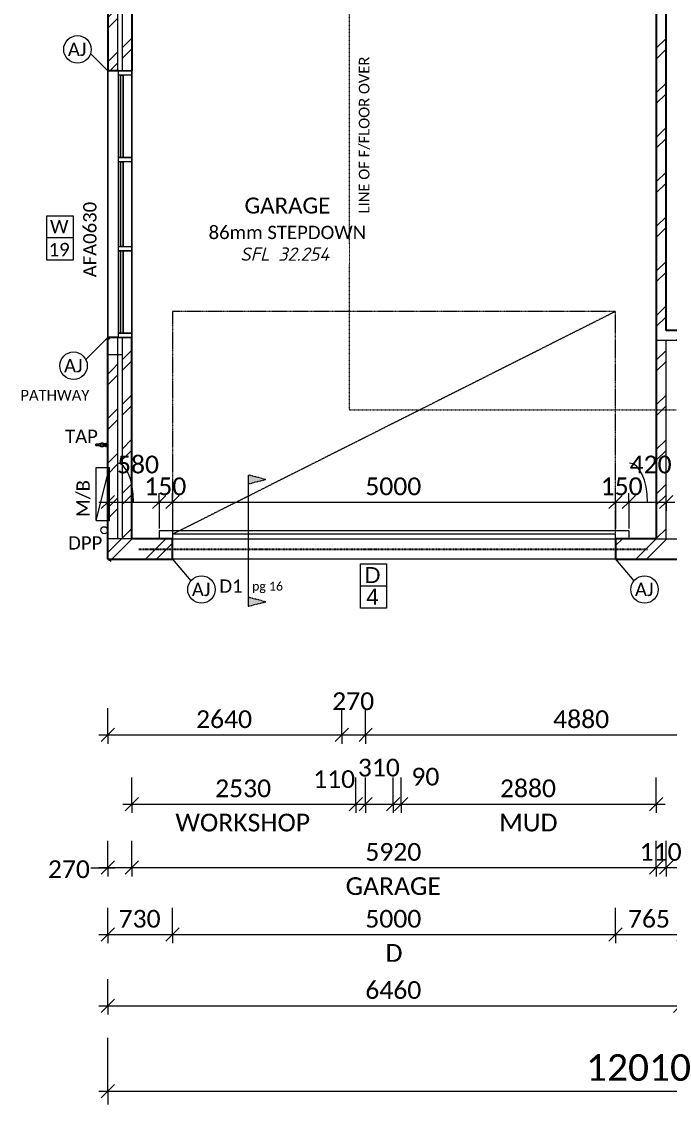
# Model space of a CAD drawing. Header units: millimetres. Extents: x 20072 to 46909, y 1130 to 33990.
# Drawn here: x 27003 to 34312, y 1130 to 13344 of the extents above; entities that cross this region are included whole.
import ezdxf

# ---------------------------------------------------------------- set-up
doc = ezdxf.new("R2010")
doc.units = ezdxf.units.MM
for name, pattern in [('Dash 1_16_', [3.175, 1.5875, -1.5875]), ('Dash 2_5mm', [5, 2.5, -2.5]), ('Dash Dot 3_8_', [15.875, 9.525, -3.175, 0, -3.175]), ('Elevation Swings', [3, 2, -1])]:
    doc.linetypes.add(name, pattern=pattern)
for name, color, linetype, lineweight in [('A-ANNO-DIMS', 211, 'Continuous', 9), ('A-ANNO-DIMS-100', 211, 'Continuous', 9), ('A-ANNO-IDEN', 131, 'Continuous', 9), ('A-AREA-IDEN', 2, 'Continuous', 9), ('A-DETL', 90, 'Continuous', 9), ('A-DETL-GENF', 92, 'Continuous', 9), ('A-DETL-THIN', 151, 'Continuous', 9), ('A-DOOR', 31, 'Continuous', 9), ('A-DOOR-IDEN', 31, 'Continuous', 9), ('A-GLAZ-IDEN', 152, 'Continuous', 9), ('A-SIGN', 13, 'Continuous', 9), ('A-WALL', 113, 'Continuous', 9), ('A-WALL-PATT', 111, 'Continuous', 25), ('E-ELEC-FIXT', 91, 'Continuous', 9), ('G-ANNO-DIMS', 111, 'Continuous', 9), ('G-ANNO-TEXT', 231, 'Continuous', 9), ('P-SANR-FIXT', 6, 'Continuous', 9)]:
    doc.layers.add(name, color=color, linetype=linetype, lineweight=lineweight)
doc.styles.add('Arial_2', font='arial.ttf', dxfattribs={"height": 180})
doc.styles.add('Calibri', font='calibri.ttf', dxfattribs={"height": 100})
doc.styles.add('Calibri_1', font='calibri.ttf', dxfattribs={"height": 150})
doc.styles.add('Calibri_2', font='calibri.ttf', dxfattribs={"height": 180})
doc.styles.add('Calibri_3', font='calibri.ttf', dxfattribs={"height": 120})
doc.styles.add('Calibri_4', font='calibri.ttf', dxfattribs={"height": 300})
doc.styles.add('Calibri_5', font='calibri.ttf', dxfattribs={"height": 200})
doc.styles.add('ISOCPEUR_I', font='', dxfattribs={"height": 150})
doc.styles.get('ISOCPEUR_I').set_extended_font_data('ISOCPEUR', italic=True)
doc.dimstyles.new('2_0mm_Calibrii', dxfattribs={"dimscale": 304.8, "dimtxt": 235.469685, "dimasz": 0.492126, "dimexe": 0.328084, "dimexo": 0.0625, "dimgap": 0, "dimtad": 1, "dimdec": 0, "dimzin": 0, "dimdsep": 46, "dimtxsty": 'Calibri_5', "dimblk1": 'OBLIQUE', "dimblk2": 'OBLIQUE', "dimsah": 1, "dimcen": 0.09, "dimdle": 0.328084, "dimazin": 0, "dimtfac": 1, "dimtdec": 4, "dimtix": 1, "dimtmove": 0, "dimatfit": 3, "dimfxl": 0.984252, "dimfxlon": 1, "dimtvp": 1, "dimtolj": 1, "dimtzin": 0, "dimarcsym": 2})
doc.dimstyles.new('2_0mm_Calibrii_1', dxfattribs={"dimscale": 304.8, "dimtxt": 235.469685, "dimasz": 0.492126, "dimexe": 0.328084, "dimexo": 0.0625, "dimgap": 0, "dimtad": 1, "dimdec": 0, "dimzin": 0, "dimdsep": 46, "dimtxsty": 'Calibri_5', "dimblk1": 'OBLIQUE', "dimblk2": 'OBLIQUE', "dimsah": 1, "dimcen": 0.09, "dimdle": 0.328084, "dimazin": 0, "dimtfac": 1, "dimtdec": 4, "dimtix": 1, "dimtmove": 2, "dimatfit": 3, "dimfxl": 0.984252, "dimfxlon": 1, "dimtvp": 1, "dimtolj": 1, "dimtzin": 0, "dimarcsym": 2})
doc.dimstyles.new('2_0mm_Calibrii_2', dxfattribs={"dimscale": 304.8, "dimtxt": 235.469685, "dimasz": 0.492126, "dimexe": 0.328084, "dimexo": 0.0625, "dimgap": 0, "dimtad": 1, "dimdec": 0, "dimzin": 0, "dimdsep": 46, "dimtxsty": 'Calibri_5', "dimblk1": 'OBLIQUE', "dimblk2": 'OBLIQUE', "dimsah": 1, "dimcen": 0.09, "dimdle": 0.328084, "dimazin": 0, "dimtfac": 1, "dimtdec": 4, "dimtix": 1, "dimtmove": 1, "dimatfit": 3, "dimfxl": 0.984252, "dimfxlon": 1, "dimtvp": 1, "dimtolj": 1, "dimtzin": 0, "dimarcsym": 2})
doc.dimstyles.new('2_0mm_Calibrii_slab_plan', dxfattribs={"dimscale": 304.8, "dimtxt": 235.469685, "dimasz": 0.492126, "dimexe": 0.328084, "dimexo": 0.0625, "dimgap": 0, "dimtad": 1, "dimdec": 0, "dimzin": 0, "dimdsep": 46, "dimtxsty": 'Calibri_5', "dimblk1": 'OBLIQUE', "dimblk2": 'OBLIQUE', "dimsah": 1, "dimcen": 0.09, "dimdle": 0.328084, "dimazin": 0, "dimtfac": 1, "dimtdec": 4, "dimtix": 1, "dimtmove": 1, "dimatfit": 3, "dimfxl": 0.984252, "dimfxlon": 1, "dimtvp": 1, "dimtolj": 1, "dimtzin": 0, "dimarcsym": 2})
doc.dimstyles.new('2_0mm_Calibrii_slab_plan_1', dxfattribs={"dimscale": 304.8, "dimtxt": 235.469685, "dimasz": 0.492126, "dimexe": 0.328084, "dimexo": 0.0625, "dimgap": 0, "dimtad": 1, "dimdec": 0, "dimzin": 0, "dimdsep": 46, "dimtxsty": 'Calibri_5', "dimblk1": 'OBLIQUE', "dimblk2": 'OBLIQUE', "dimsah": 1, "dimcen": 0.09, "dimdle": 0.328084, "dimazin": 0, "dimtfac": 1, "dimtdec": 4, "dimtix": 1, "dimtmove": 0, "dimatfit": 3, "dimfxl": 0.984252, "dimfxlon": 1, "dimtvp": 1, "dimtolj": 1, "dimtzin": 0, "dimarcsym": 2})
doc.dimstyles.new('3_0mm_CALIBRI', dxfattribs={"dimscale": 304.8, "dimtxt": 353.204527, "dimasz": 0.492126, "dimexe": 0.492126, "dimexo": 0.0625, "dimgap": 0, "dimtad": 1, "dimdec": 0, "dimzin": 0, "dimdsep": 46, "dimtxsty": 'Calibri_4', "dimblk1": 'OBLIQUE', "dimblk2": 'OBLIQUE', "dimsah": 1, "dimcen": 0.09, "dimdle": 0.328084, "dimazin": 0, "dimtfac": 1, "dimtdec": 4, "dimtix": 1, "dimtmove": 0, "dimatfit": 3, "dimfxl": 1.968504, "dimfxlon": 1, "dimtvp": 1, "dimtolj": 1, "dimtzin": 0, "dimarcsym": 2})
pattern_1 = [(45, (0, 0), (-251.4472, 251.4472), []), (45, (0, 381), (-251.4472, 251.4472), [])]

# ---------------------------------------------------------------- blocks, each defined once
blk = doc.blocks.new('Panelift Door - 5000-2447540-2_ MID GROUND FLOOR')
at = {"layer": 'A-DOOR', "lineweight": 18}
for p, q in [((2500, -115), (-2500, -115)), ((-2500, -115), (-2500, -166)), ((2500, -166), (2500, -115)), ((-2500, -166), (2500, -166))]:
    blk.add_line(p, q, dxfattribs=at)
at = {"layer": 'A-DOOR', "linetype": 'Elevation Swings'}
for p, q in [((-2500, -2680), (2500, -166)), ((-2500, -166), (-2500, -2680)), ((2500, -2680), (2500, -166)), ((-2500, -2680), (2500, -2680))]:
    blk.add_line(p, q, dxfattribs=at)
blk = doc.blocks.new('Meter box - Type 1-1980878-2_ MID GROUND FLOOR')
at = {"layer": 'E-ELEC-FIXT'}
for p, q in [((-175, 265), (425, 115)), ((-175, 265), (-175, 115)), ((-175, 265), (425, 265)), ((425, 265), (425, 115)), ((-175, 115), (425, 115))]:
    blk.add_line(p, q, dxfattribs=at)
blk = doc.blocks.new('Downpipe - RH DP-1906953-2_ MID GROUND FLOOR')
at = {"layer": 'A-SIGN'}
blk.add_circle((0, 40), 40, dxfattribs=at)
blk = doc.blocks.new('Tap - Tap-1959228-2_ MID GROUND FLOOR')
at = {"layer": 'P-SANR-FIXT'}
for p, q in [((-17, 25), (-8, 25)), ((-17, 25), (-17, 19)), ((-7, 19), (-17, 19)), ((-12, 35), (-15, 25)), ((-15, 19), (-15, 0)), ((-12, 35), (-12, 35)), ((-9, 78), (-9, 52)), ((-9, 78), (0, 78)), ((0, 52), (-9, 52)), ((-7, 19), (-7, 23)), ((7, 19), (-7, 19)), ((0, 78), (9, 78)), ((9, 52), (0, 52)), ((7, 25), (17, 25)), ((7, 25), (7, 19)), ((17, 19), (7, 19)), ((9, 52), (9, 78)), ((16, 25), (12, 35)), ((12, 35), (12, 35)), ((16, 0), (16, 19)), ((17, 25), (17, 19))]:
    blk.add_line(p, q, dxfattribs=at)
at = {"layer": 'P-SANR-FIXT', "flags": 128}
for points in [[(-8, 129), (-8, 129), (-8, 130), (-8, 130), (-8, 130), (-8, 131), (-8, 131), (-8, 131), (-8, 132), (-7, 132), (-7, 132), (-7, 132), (-7, 133), (-7, 133), (-7, 133), (-7, 134), (-6, 134), (-6, 134), (-6, 134), (-6, 135), (-6, 135), (-5, 135), (-5, 135), (-5, 135), (-5, 136), (-4, 136), (-4, 136), (-4, 136), (-3, 136), (-3, 136), (-3, 137), (-3, 137), (-2, 137), (-2, 137), (-2, 137), (-1, 137), (-1, 137), (-1, 137), (0, 137), (0, 137), (0, 137)], [(-8, 129), (-8, 129), (-8, 129), (-8, 129), (-8, 129), (-8, 128), (-8, 128), (-8, 128), (-8, 127), (-8, 127), (-8, 126), (-8, 126), (-8, 125), (-8, 124), (-8, 123), (-8, 123), (-8, 122), (-8, 121), (-8, 120), (-8, 119), (-8, 118), (-8, 117), (-8, 116), (-8, 115), (-8, 113), (-8, 112), (-8, 111), (-8, 110), (-8, 108), (-8, 107), (-8, 106), (-8, 104)], [(-8, 129), (-8, 129), (-8, 129)], [(0, 137), (0, 137), (1, 137), (1, 137), (1, 137), (2, 137), (2, 137), (2, 137), (3, 137), (3, 137), (3, 136), (3, 136), (4, 136), (4, 136), (4, 136), (5, 136), (5, 135), (5, 135), (5, 135), (6, 135), (6, 135), (6, 134), (6, 134), (6, 134), (7, 134), (7, 133), (7, 133), (7, 133), (7, 133), (7, 132), (7, 132), (8, 132), (8, 131), (8, 131), (8, 131), (8, 130), (8, 130), (8, 130), (8, 129), (8, 129), (8, 129)], [(8, 129), (8, 129), (8, 129)], [(8, 106), (8, 107), (8, 108), (8, 110), (8, 111), (8, 112), (8, 113), (8, 115), (8, 116), (8, 117), (8, 118), (8, 119), (8, 120), (8, 121), (8, 122), (8, 123), (8, 123), (8, 124), (8, 125), (8, 126), (8, 126), (8, 127), (8, 127), (8, 128), (8, 128), (8, 128), (8, 129), (8, 129), (8, 129), (8, 129), (8, 129)], [(-20, 72), (-20, 74), (-17, 83), (-13, 92), (-10, 99)], [(-12, 35), (-17, 46), (-20, 56), (-20, 59)], [(-12, 35), (-12, 35), (-10, 35), (-8, 35)], [(-8, 92), (-9, 99), (-9, 103), (-9, 105), (-8, 106), (-7, 107), (-5, 108), (-2, 109), (0, 110)], [(-8, 92), (-7, 83), (-8, 81), (-9, 78)], [(-8, 38), (-7, 47), (-8, 49), (-9, 52)], [(-8, 38), (-9, 31), (-9, 28), (-9, 26), (-8, 24), (-7, 23), (-5, 22), (-2, 21), (0, 21)], [(8, 92), (9, 99), (9, 103), (9, 105), (8, 106), (7, 107), (5, 108), (2, 109), (0, 110)], [(8, 38), (9, 31), (9, 28), (9, 26), (8, 24), (7, 23), (5, 22), (2, 21), (0, 21)], [(8, 92), (7, 83), (8, 81), (9, 78)], [(8, 38), (7, 47), (8, 49), (9, 52)], [(8, 35), (10, 35), (12, 35), (12, 35)], [(20, 72), (20, 74), (17, 83), (13, 92), (10, 99)], [(12, 35), (17, 46), (20, 56), (20, 59)]]:
    blk.add_lwpolyline(points, dxfattribs=at)
at = {"layer": 'P-SANR-FIXT'}
for radius, start, end in [(21, 110.1728, 180), (21, 180, 249.8272), (20, 111.8795, 180), (21, 151.5012, 165.7506), (20, 180, 248.1205), (21, 194.1963, 208.3927), (21, 137.2518, 144.9089), (21, 215.0269, 222.589), (15.5, 120, 180), (15.5, 180, 240), (21, 123.0024, 129.8676), (21, 230.0409, 236.7853), (21, 0, 69.8272), (20, 0, 68.1205), (20, 291.8795, 360), (21, 290.1728, 360), (15.5, 0, 60), (15.5, 300, 360), (21, 34.1985, 56.9976), (21, 303.2147, 325.9288), (21, 17.5765, 27.4867), (21, 332.51, 342.4518), (21, 0, 11.3995), (21, 348.6429, 0)]:
    blk.add_arc((0, 65), radius, start, end, dxfattribs=at)
for start_param, end_param in [(1.570796, 3.141593), (6.021386, 7.853982)]:
    blk.add_ellipse((0, 129), major_axis=(8, 0), ratio=0.998082, start_param=start_param, end_param=end_param, dxfattribs=at)
for points in [[(-10, 84), (-9, 84), (-9, 84), (-8, 85)], [(-8, 46), (-9, 46), (-9, 46), (-10, 47)], [(8, 85), (9, 84), (9, 84), (10, 84)], [(10, 47), (9, 46), (9, 46), (8, 46)]]:
    blk.add_open_spline(points, degree=3, dxfattribs=at)
blk = doc.blocks.new('3 PANEL 2 transom - AFA0630-1980876-2_ MID GROUND FLOOR')
at = {"layer": 'A-DETL-THIN'}
for p, q in [((-893, -135), (-893, 135)), ((-893, -135), (-893, 135)), ((-893, 135), (2117, 135)), ((2117, 135), (-893, 135)), ((2117, 135), (-893, 135)), ((-893, 135), (2117, 135)), ((-893, -15), (-893, 135)), ((-893, 135), (-893, -15)), ((85, 135), (-843, 135)), ((-843, 135), (85, 135)), ((-843, 135), (-843, -15)), ((-843, 135), (-843, -15)), ((85, -15), (85, 135)), ((85, 135), (85, -15)), ((1088, 135), (135, 135)), ((135, 135), (1088, 135)), ((135, 135), (135, -15)), ((135, 135), (135, -15)), ((1088, -15), (1088, 135)), ((1088, -15), (1088, 135)), ((1138, 135), (2067, 135)), ((2067, 135), (1138, 135)), ((1138, -15), (1138, 135)), ((1138, 135), (1138, -15)), ((2067, -15), (2067, 135)), ((2067, 135), (2067, -15)), ((2117, -135), (2117, 135)), ((2117, -135), (2117, 135)), ((2117, 135), (2117, -15)), ((2117, 135), (2117, -15)), ((85, 38), (-843, 38)), ((-843, 38), (85, 38)), ((-843, 12), (-843, 38)), ((-843, 38), (-843, 12)), ((85, 12), (-843, 12)), ((85, 12), (-843, 12)), ((85, 38), (85, 12)), ((85, 38), (85, 12)), ((1088, 38), (135, 38)), ((135, 38), (1088, 38)), ((135, 12), (135, 38)), ((135, 38), (135, 12)), ((1088, 12), (135, 12)), ((1088, 12), (135, 12)), ((1088, 38), (1088, 12)), ((1088, 38), (1088, 12)), ((2067, 38), (1138, 38)), ((1138, 38), (2067, 38)), ((1138, 12), (1138, 38)), ((1138, 38), (1138, 12)), ((2067, 12), (1138, 12)), ((2067, 12), (1138, 12)), ((2067, 38), (2067, 12)), ((2067, 38), (2067, 12)), ((2117, -15), (-893, -15)), ((2117, -15), (-893, -15)), ((-843, -15), (85, -15)), ((-843, -15), (85, -15)), ((135, -15), (1088, -15)), ((135, -15), (1088, -15)), ((1138, -15), (2067, -15)), ((1138, -15), (2067, -15)), ((2117, -135), (-893, -135)), ((-893, -135), (2117, -135))]:
    blk.add_line(p, q, dxfattribs=at)
blk = doc.blocks.new('Window Tag_CB left_BRICK_ - Window Tag_CB left 2-2134460-2_ MID GROUND FLOOR')
at = {"layer": 'A-GLAZ-IDEN'}
for p, q in [((-1.37, 2.65), (1.58, 2.65)), ((-1.37, -2.35), (-1.37, 2.65)), ((1.58, 2.65), (1.58, -2.35)), ((1.58, 0.15), (-1.37, 0.15)), ((1.58, -2.35), (-1.37, -2.35))]:
    blk.add_line(p, q, dxfattribs=at)
blk = doc.blocks.new('DIMBLOCK14-2_ MID GROUND FLOOR')
at = {"layer": 'A-ANNO-DIMS-100'}
for p, q in [((27975, 2243), (27975, 2543)), ((34435, 2243), (34435, 2543)), ((27875, 2243), (34435, 2243)), ((27975, 2243), (27900, 2168)), ((27975, 2243), (28050, 2318)), ((27975, 2243), (27975, 2143)), ((34435, 2243), (34360, 2168)), ((34435, 2243), (34510, 2318)), ((34435, 2243), (34435, 2143))]:
    blk.add_line(p, q, dxfattribs=at)
at = {"layer": 'A-ANNO-DIMS-100', "color": 0, "insert": (30881, 2520), "char_height": 200, "width": 778.21, "attachment_point": 1, "line_spacing_factor": 1.158048, "style": 'Calibri_5'}
blk.add_mtext('6460', dxfattribs=at)
blk = doc.blocks.new('_Oblique')
at = {"color": 0, "linetype": 'ByBlock', "lineweight": -2}
blk.add_line((-0.5, -0.5), (0.5, 0.5), dxfattribs=at)
blk = doc.blocks.new('Door - Tag _ Code - External Doors - Bottom - Door Tag_CB-2135243-2_ MID GROUND FLOOR')
at = {"layer": 'A-DOOR-IDEN'}
for p, q in [((-1.37, 2.65), (1.58, 2.65)), ((-1.37, -2.35), (-1.37, 2.65)), ((1.58, 2.65), (1.58, -2.35)), ((1.58, 0.15), (-1.37, 0.15)), ((1.58, -2.35), (-1.37, -2.35))]:
    blk.add_line(p, q, dxfattribs=at)
blk = doc.blocks.new('DIMBLOCK16-2_ MID GROUND FLOOR')
at = {"layer": 'A-ANNO-DIMS-100'}
for p, q in [((27975, 3047), (27975, 3347)), ((28705, 3047), (28705, 3347)), ((27975, 3047), (28050, 3122)), ((28705, 3047), (28780, 3122)), ((27875, 3047), (28705, 3047)), ((27975, 3047), (27900, 2972)), ((27975, 3047), (27975, 2947)), ((28705, 3047), (28630, 2972)), ((28705, 3047), (28705, 2947))]:
    blk.add_line(p, q, dxfattribs=at)
at = {"layer": 'A-ANNO-DIMS-100', "color": 0, "insert": (28097, 3324), "char_height": 200, "width": 583.66, "attachment_point": 1, "line_spacing_factor": 1.158048, "style": 'Calibri_5'}
blk.add_mtext('730', dxfattribs=at)
blk = doc.blocks.new('DIMBLOCK17-2_ MID GROUND FLOOR')
at = {"layer": 'A-ANNO-DIMS-100'}
for p, q in [((28705, 3047), (28705, 3347)), ((33705, 3047), (33705, 3347)), ((28705, 3047), (28780, 3122)), ((33705, 3047), (33780, 3122)), ((28705, 3047), (28630, 2972)), ((28705, 3047), (33705, 3047)), ((28705, 3047), (28705, 2947)), ((33705, 3047), (33630, 2972)), ((33705, 3047), (33705, 2947))]:
    blk.add_line(p, q, dxfattribs=at)
at = {"layer": 'A-ANNO-DIMS-100', "color": 0, "char_height": 200, "attachment_point": 1, "line_spacing_factor": 1.158048, "style": 'Calibri_5'}
for s, insert, width in [('5000', (30881, 3324), 778.21), ('D', (31109, 2938), 231.61)]:
    blk.add_mtext(s, dxfattribs=dict(at, insert=insert, width=width))
blk = doc.blocks.new('DIMBLOCK18-2_ MID GROUND FLOOR')
at = {"layer": 'A-ANNO-DIMS-100'}
for p, q in [((33705, 3047), (33705, 3347)), ((34470, 3047), (34470, 3347)), ((33705, 3047), (33780, 3122)), ((34470, 3047), (34545, 3122)), ((33705, 3047), (33630, 2972)), ((33705, 3047), (34470, 3047)), ((33705, 3047), (33705, 2947)), ((34470, 3047), (34395, 2972)), ((34470, 3047), (34470, 2947))]:
    blk.add_line(p, q, dxfattribs=at)
at = {"layer": 'A-ANNO-DIMS-100', "color": 0, "insert": (33845, 3324), "char_height": 200, "width": 583.66, "attachment_point": 1, "line_spacing_factor": 1.158048, "style": 'Calibri_5'}
blk.add_mtext('765', dxfattribs=at)
blk = doc.blocks.new('DIMBLOCK77-2_ MID GROUND FLOOR')
at = {"layer": 'A-ANNO-DIMS-100'}
for p, q in [((27975, 3801), (27975, 4101)), ((28245, 3801), (28245, 4101)), ((27875, 3801), (28245, 3801)), ((27975, 3801), (27900, 3726)), ((27975, 3801), (28050, 3876)), ((27975, 3801), (27975, 3701)), ((28245, 3801), (28170, 3726)), ((28245, 3801), (28320, 3876)), ((28245, 3801), (28245, 3701))]:
    blk.add_line(p, q, dxfattribs=at)
blk.add_ellipse((27785, 3801), major_axis=(325, 0), ratio=0.004849, start_param=4.712389, end_param=6.283185, dxfattribs=at)
at = {"layer": 'A-ANNO-DIMS-100', "color": 0, "insert": (27299, 3883), "char_height": 200, "width": 583.66, "attachment_point": 1, "line_spacing_factor": 1.158048, "style": 'Calibri_5'}
blk.add_mtext('270', dxfattribs=at)
blk = doc.blocks.new('DIMBLOCK78-2_ MID GROUND FLOOR')
at = {"layer": 'A-ANNO-DIMS-100'}
for p, q in [((28245, 3801), (28245, 4101)), ((34165, 3801), (34165, 4101)), ((28245, 3801), (28170, 3726)), ((28245, 3801), (28320, 3876)), ((28245, 3801), (34165, 3801)), ((28245, 3801), (28245, 3701)), ((34165, 3801), (34090, 3726)), ((34165, 3801), (34240, 3876)), ((34165, 3801), (34165, 3701))]:
    blk.add_line(p, q, dxfattribs=at)
at = {"layer": 'A-ANNO-DIMS-100', "color": 0, "char_height": 200, "attachment_point": 1, "line_spacing_factor": 1.158048, "style": 'Calibri_5'}
for s, insert, width in [('5920', (30881, 4078), 778.21), ('GARAGE', (30659, 3692), 1310.91)]:
    blk.add_mtext(s, dxfattribs=dict(at, insert=insert, width=width))
blk = doc.blocks.new('DIMBLOCK79-2_ MID GROUND FLOOR')
at = {"layer": 'A-ANNO-DIMS-100'}
for p, q in [((34165, 3801), (34165, 4101)), ((34275, 3801), (34275, 4101)), ((34165, 3801), (34090, 3726)), ((34165, 3801), (34240, 3876)), ((34165, 3801), (34275, 3801)), ((34165, 3801), (34165, 3701)), ((34275, 3801), (34200, 3726)), ((34275, 3801), (34350, 3876)), ((34275, 3801), (34275, 3701))]:
    blk.add_line(p, q, dxfattribs=at)
at = {"layer": 'A-ANNO-DIMS-100', "color": 0, "insert": (33977, 4078), "char_height": 200, "width": 583.66, "attachment_point": 1, "line_spacing_factor": 1.158048, "style": 'Calibri_5'}
blk.add_mtext('110', dxfattribs=at)
blk = doc.blocks.new('DIMBLOCK80-2_ MID GROUND FLOOR')
at = {"layer": 'A-ANNO-DIMS-100'}
for p, q in [((34275, 3801), (34275, 4101)), ((35765, 3801), (35765, 4101)), ((34275, 3801), (34200, 3726)), ((34275, 3801), (34350, 3876)), ((34275, 3801), (35765, 3801)), ((34275, 3801), (34275, 3701)), ((35765, 3801), (35690, 3726)), ((35765, 3801), (35840, 3876)), ((35765, 3801), (35765, 3701))]:
    blk.add_line(p, q, dxfattribs=at)
at = {"layer": 'A-ANNO-DIMS-100', "color": 0, "insert": (34696, 4078), "char_height": 200, "width": 778.21, "attachment_point": 1, "line_spacing_factor": 1.158048, "style": 'Calibri_5'}
blk.add_mtext('1490', dxfattribs=at)
blk = doc.blocks.new('DIMBLOCK87-2_ MID GROUND FLOOR')
at = {"layer": 'A-ANNO-DIMS-100'}
for p, q in [((28245, 4518), (28245, 4818)), ((30775, 4518), (30775, 4818)), ((28245, 4518), (28320, 4593)), ((30775, 4518), (30850, 4593)), ((28145, 4518), (30775, 4518)), ((28245, 4518), (28170, 4443)), ((28245, 4518), (28245, 4418)), ((30775, 4518), (30700, 4443)), ((30775, 4518), (30775, 4418))]:
    blk.add_line(p, q, dxfattribs=at)
at = {"layer": 'A-ANNO-DIMS-100', "color": 0, "char_height": 200, "attachment_point": 1, "line_spacing_factor": 1.158048, "style": 'Calibri_5'}
for s, insert, width in [('2530', (29186, 4795), 778.21), ('WORKSHOP', (28738, 4409), 1852.88)]:
    blk.add_mtext(s, dxfattribs=dict(at, insert=insert, width=width))
blk = doc.blocks.new('DIMBLOCK88-2_ MID GROUND FLOOR')
at = {"layer": 'A-ANNO-DIMS-100'}
for p, q in [((30775, 4518), (30775, 4818)), ((30885, 4518), (30885, 4818)), ((30775, 4518), (30850, 4593)), ((30885, 4518), (30960, 4593)), ((30775, 4518), (30700, 4443)), ((30775, 4518), (30885, 4518)), ((30775, 4518), (30775, 4418)), ((30885, 4518), (30810, 4443)), ((30885, 4518), (30885, 4418))]:
    blk.add_line(p, q, dxfattribs=at)
at = {"layer": 'A-ANNO-DIMS-100', "color": 0, "insert": (30292, 4899), "char_height": 200, "width": 583.66, "attachment_point": 1, "line_spacing_factor": 1.158048, "style": 'Calibri_5'}
blk.add_mtext('110', dxfattribs=at)
blk = doc.blocks.new('DIMBLOCK89-2_ MID GROUND FLOOR')
at = {"layer": 'A-ANNO-DIMS-100'}
for p, q in [((30885, 4518), (30885, 4818)), ((31195, 4518), (31195, 4818)), ((30885, 4518), (30960, 4593)), ((31195, 4518), (31270, 4593)), ((30885, 4518), (30810, 4443)), ((30885, 4518), (31195, 4518)), ((30885, 4518), (30885, 4418)), ((31195, 4518), (31120, 4443)), ((31195, 4518), (31195, 4418))]:
    blk.add_line(p, q, dxfattribs=at)
at = {"layer": 'A-ANNO-DIMS-100', "color": 0, "insert": (30797, 5029), "char_height": 200, "width": 583.66, "attachment_point": 1, "line_spacing_factor": 1.158048, "style": 'Calibri_5'}
blk.add_mtext('310', dxfattribs=at)
blk = doc.blocks.new('DIMBLOCK90-2_ MID GROUND FLOOR')
at = {"layer": 'A-ANNO-DIMS-100'}
for p, q in [((31195, 4518), (31195, 4818)), ((31285, 4518), (31285, 4818)), ((31195, 4518), (31270, 4593)), ((31285, 4518), (31360, 4593)), ((31195, 4518), (31120, 4443)), ((31195, 4518), (31285, 4518)), ((31195, 4518), (31195, 4418)), ((31285, 4518), (31210, 4443)), ((31285, 4518), (31285, 4418))]:
    blk.add_line(p, q, dxfattribs=at)
at = {"layer": 'A-ANNO-DIMS-100', "color": 0, "insert": (31401, 4927), "char_height": 200, "width": 389.1, "attachment_point": 1, "line_spacing_factor": 1.158048, "style": 'Calibri_5'}
blk.add_mtext('90', dxfattribs=at)
blk = doc.blocks.new('DIMBLOCK91-2_ MID GROUND FLOOR')
at = {"layer": 'A-ANNO-DIMS-100'}
for p, q in [((31285, 4518), (31285, 4818)), ((34165, 4518), (34165, 4818)), ((31285, 4518), (31360, 4593)), ((34165, 4518), (34240, 4593)), ((31285, 4518), (31210, 4443)), ((31285, 4518), (34265, 4518)), ((31285, 4518), (31285, 4418)), ((34165, 4518), (34090, 4443)), ((34165, 4518), (34165, 4418))]:
    blk.add_line(p, q, dxfattribs=at)
at = {"layer": 'A-ANNO-DIMS-100', "color": 0, "char_height": 200, "attachment_point": 1, "line_spacing_factor": 1.158048, "style": 'Calibri_5'}
for s, insert, width in [('2880', (32401, 4795), 778.21), ('MUD', (32392, 4409), 801.37)]:
    blk.add_mtext(s, dxfattribs=dict(at, insert=insert, width=width))
blk = doc.blocks.new('DIMBLOCK92-2_ MID GROUND FLOOR')
at = {"layer": 'A-ANNO-DIMS-100'}
for p, q in [((27975, 5298), (27975, 5598)), ((30615, 5298), (30615, 5598)), ((27875, 5298), (30615, 5298)), ((27975, 5298), (27900, 5223)), ((27975, 5298), (28050, 5373)), ((27975, 5298), (27975, 5198)), ((30615, 5298), (30540, 5223)), ((30615, 5298), (30690, 5373)), ((30615, 5298), (30615, 5198))]:
    blk.add_line(p, q, dxfattribs=at)
at = {"layer": 'A-ANNO-DIMS-100', "color": 0, "insert": (28971, 5575), "char_height": 200, "width": 778.21, "attachment_point": 1, "line_spacing_factor": 1.158048, "style": 'Calibri_5'}
blk.add_mtext('2640', dxfattribs=at)
blk = doc.blocks.new('DIMBLOCK93-2_ MID GROUND FLOOR')
at = {"layer": 'A-ANNO-DIMS-100'}
for p, q in [((30615, 5298), (30615, 5598)), ((30885, 5298), (30885, 5598)), ((30615, 5298), (30540, 5223)), ((30615, 5298), (30690, 5373)), ((30615, 5298), (30885, 5298)), ((30615, 5298), (30615, 5198)), ((30885, 5298), (30810, 5223)), ((30885, 5298), (30960, 5373)), ((30885, 5298), (30885, 5198))]:
    blk.add_line(p, q, dxfattribs=at)
at = {"layer": 'A-ANNO-DIMS-100', "color": 0, "insert": (30507, 5778), "char_height": 200, "width": 583.66, "attachment_point": 1, "line_spacing_factor": 1.158048, "style": 'Calibri_5'}
blk.add_mtext('270', dxfattribs=at)
blk = doc.blocks.new('DIMBLOCK94-2_ MID GROUND FLOOR')
at = {"layer": 'A-ANNO-DIMS-100'}
for p, q in [((30885, 5298), (30885, 5598)), ((35765, 5298), (35765, 5598)), ((30885, 5298), (30810, 5223)), ((30885, 5298), (30960, 5373)), ((30885, 5298), (35765, 5298)), ((30885, 5298), (30885, 5198)), ((35765, 5298), (35690, 5223)), ((35765, 5298), (35840, 5373)), ((35765, 5298), (35765, 5198))]:
    blk.add_line(p, q, dxfattribs=at)
at = {"layer": 'A-ANNO-DIMS-100', "color": 0, "insert": (33001, 5575), "char_height": 200, "width": 778.21, "attachment_point": 1, "line_spacing_factor": 1.158048, "style": 'Calibri_5'}
blk.add_mtext('4880', dxfattribs=at)
blk = doc.blocks.new('DIMBLOCK135-2_ MID GROUND FLOOR')
at = {"layer": 'A-ANNO-DIMS-100'}
for p, q in [((27975, 1280), (27975, 1880)), ((39985, 1280), (39985, 1880)), ((27975, 1280), (28050, 1355)), ((39985, 1280), (40060, 1355)), ((27875, 1280), (40085, 1280)), ((27975, 1280), (27900, 1205)), ((27975, 1280), (27975, 1130)), ((39985, 1280), (39910, 1205)), ((39985, 1280), (39985, 1130))]:
    blk.add_line(p, q, dxfattribs=at)
at = {"layer": 'A-ANNO-DIMS-100', "color": 0, "insert": (33372, 1696), "char_height": 300, "width": 1459.14, "attachment_point": 1, "line_spacing_factor": 1.158048, "style": 'Calibri_4'}
blk.add_mtext('12010', dxfattribs=at)
blk = doc.blocks.new('DIMBLOCK138-2_ MID GROUND FLOOR')
at = {"layer": 'A-ANNO-DIMS-100'}
for p, q in [((27975, 7925), (27975, 8225)), ((27975, 7925), (28050, 8000)), ((28555, 7925), (28555, 8025)), ((28555, 7925), (28630, 8000)), ((27875, 7925), (28555, 7925)), ((27975, 7925), (27900, 7850)), ((27975, 7925), (27975, 7825)), ((28555, 7925), (28480, 7850)), ((28555, 7925), (28555, 7625))]:
    blk.add_line(p, q, dxfattribs=at)
blk.add_ellipse((28079, 7925), major_axis=(0, 438), ratio=0.426189, start_param=4.712389, end_param=6.283185, dxfattribs=at)
at = {"layer": 'A-ANNO-DIMS-100', "color": 0, "insert": (28079, 8448), "char_height": 200, "width": 583.66, "attachment_point": 1, "line_spacing_factor": 1.158048, "style": 'Calibri_5'}
blk.add_mtext('580', dxfattribs=at)
blk = doc.blocks.new('DIMBLOCK139-2_ MID GROUND FLOOR')
at = {"layer": 'A-ANNO-DIMS-100'}
for p, q in [((28555, 7925), (28555, 8025)), ((28555, 7925), (28630, 8000)), ((28705, 7925), (28705, 8025)), ((28705, 7925), (28780, 8000)), ((28555, 7925), (28480, 7850)), ((28555, 7925), (28705, 7925)), ((28555, 7925), (28555, 7625)), ((28705, 7925), (28630, 7850)), ((28705, 7925), (28705, 7625))]:
    blk.add_line(p, q, dxfattribs=at)
at = {"layer": 'A-ANNO-DIMS-100', "color": 0, "insert": (28387, 8202), "char_height": 200, "width": 583.66, "attachment_point": 1, "line_spacing_factor": 1.158048, "style": 'Calibri_5'}
blk.add_mtext('150', dxfattribs=at)
blk = doc.blocks.new('DIMBLOCK140-2_ MID GROUND FLOOR')
at = {"layer": 'A-ANNO-DIMS-100'}
for p, q in [((28705, 7925), (28705, 8025)), ((28705, 7925), (28780, 8000)), ((33705, 7925), (33705, 8025)), ((33705, 7925), (33780, 8000)), ((28705, 7925), (28630, 7850)), ((28705, 7925), (33705, 7925)), ((28705, 7925), (28705, 7625)), ((33705, 7925), (33630, 7850)), ((33705, 7925), (33705, 7625))]:
    blk.add_line(p, q, dxfattribs=at)
at = {"layer": 'A-ANNO-DIMS-100', "color": 0, "insert": (30881, 8202), "char_height": 200, "width": 778.21, "attachment_point": 1, "line_spacing_factor": 1.158048, "style": 'Calibri_5'}
blk.add_mtext('5000', dxfattribs=at)
blk = doc.blocks.new('DIMBLOCK141-2_ MID GROUND FLOOR')
at = {"layer": 'A-ANNO-DIMS-100'}
for p, q in [((33705, 7925), (33705, 8025)), ((33705, 7925), (33780, 8000)), ((33855, 7925), (33855, 8025)), ((33855, 7925), (33930, 8000)), ((33705, 7925), (33630, 7850)), ((33705, 7925), (33855, 7925)), ((33705, 7925), (33705, 7625)), ((33855, 7925), (33780, 7850)), ((33855, 7925), (33855, 7625))]:
    blk.add_line(p, q, dxfattribs=at)
at = {"layer": 'A-ANNO-DIMS-100', "color": 0, "insert": (33537, 8202), "char_height": 200, "width": 583.66, "attachment_point": 1, "line_spacing_factor": 1.158048, "style": 'Calibri_5'}
blk.add_mtext('150', dxfattribs=at)
blk = doc.blocks.new('DIMBLOCK142-2_ MID GROUND FLOOR')
at = {"layer": 'A-ANNO-DIMS-100'}
for p, q in [((34275, 7925), (34275, 8225)), ((33855, 7925), (33855, 8025)), ((33855, 7925), (33930, 8000)), ((34275, 7925), (34350, 8000)), ((33855, 7925), (33780, 7850)), ((33855, 7925), (34375, 7925)), ((33855, 7925), (33855, 7625)), ((34275, 7925), (34200, 7850)), ((34275, 7925), (34275, 7825))]:
    blk.add_line(p, q, dxfattribs=at)
blk.add_ellipse((33864, 7925), major_axis=(0, 438), ratio=0.458568, start_param=4.712389, end_param=6.283185, dxfattribs=at)
at = {"layer": 'A-ANNO-DIMS-100', "color": 0, "insert": (33864, 8448), "char_height": 200, "width": 583.66, "attachment_point": 1, "line_spacing_factor": 1.158048, "style": 'Calibri_5'}
blk.add_mtext('420', dxfattribs=at)

msp = doc.modelspace()

# ---------------------------------------------------------------- hatches: boundary and pattern name
at = {"layer": 'A-DETL-GENF'}
for points in [[(29560.7, 8229.5), (29560.7, 8129.5), (29757.7, 8179.5)], [(29560.7, 6849.5), (29560.7, 6749.5), (29757.7, 6799.5)]]:
    msp.add_hatch(color=5, dxfattribs=at).paths.add_polyline_path(points)
at = {"layer": 'A-WALL-PATT', "lineweight": 9}
h = msp.add_hatch(dxfattribs=at)
h.set_pattern_fill('FP_1', color=256, style=0, pattern_type=2)
h.set_pattern_definition(pattern_1)
h.paths.add_polyline_path([(28085.4, 7509.5), (28085.4, 9419.5), (27975.4, 9419.5), (27975.4, 7509.5)])
h.paths.add_polyline_path([(28085.4, 13019.5), (28085.4, 15739.5), (27975.4, 15739.5), (27975.4, 13019.5)])
h = msp.add_hatch(dxfattribs=at)
h.set_pattern_fill('FP_1', color=256, style=0, pattern_type=2)
h.set_pattern_definition(pattern_1)
h.paths.add_polyline_path([(28245.4, 7509.5), (28245.4, 9419.5), (28135.4, 9419.5), (28135.4, 7509.5)])
h.paths.add_polyline_path([(28135.4, 13019.5), (28245.4, 13019.5), (28245.4, 15579.5), (28135.4, 15579.5)])
h = msp.add_hatch(dxfattribs=at)
h.set_pattern_fill('FP_1', color=256, style=0, pattern_type=2)
h.set_pattern_definition(pattern_1)
h.paths.add_polyline_path([(34275.4, 9859.5), (34275.4, 13799.5), (34165.4, 13799.5), (34165.4, 9859.5)])
h.paths.add_polyline_path([(34275.4, 14709.5), (34275.4, 15469.5), (34165.4, 15469.5), (34165.4, 14709.5)])
h = msp.add_hatch(dxfattribs=at)
h.set_pattern_fill('FP_1', color=256, style=0, pattern_type=2)
h.set_pattern_definition(pattern_1)
h.paths.add_polyline_path([(27975.4, 9419.5), (28085.4, 9419.5), (28085.4, 9779.5), (27975.4, 9779.5), (27975.4, 9611.9)])
h.paths.add_polyline_path([(28085.4, 12789.5), (28085.4, 13019.5), (27975.4, 13019.5), (27975.4, 12789.5)])
h = msp.add_hatch(dxfattribs=at)
h.set_pattern_fill('FP_1', color=256, style=0, pattern_type=2)
h.set_pattern_definition(pattern_1)
h.paths.add_polyline_path([(28245.4, 9419.5), (28245.4, 9779.5), (28135.4, 9779.5), (28135.4, 9419.5)])
h.paths.add_polyline_path([(28245.4, 12789.5), (28245.4, 13019.5), (28135.4, 13019.5), (28135.4, 12789.5)])
h = msp.add_hatch(dxfattribs=at)
h.set_pattern_fill('FP_1', color=256, style=0, pattern_type=2)
h.set_pattern_definition(pattern_1)
h.paths.add_polyline_path([(39714.9, 9749.5), (39714.9, 9859.5), (38879.9, 9859.5), (38879.9, 9749.5)])
h.paths.add_polyline_path([(34165.4, 9749.5), (34470.4, 9749.5), (34470.4, 9859.5), (34165.4, 9859.5)])
h.paths.add_polyline_path([(36709.9, 9749.5), (36709.9, 9859.5), (35730.4, 9859.5), (35730.4, 9749.5)])
h = msp.add_hatch(dxfattribs=at)
h.set_pattern_fill('FP_1', color=256, style=0, pattern_type=2)
h.set_pattern_definition(pattern_1)
h.paths.add_polyline_path([(34275.4, 7509.5), (34275.4, 9749.5), (34165.4, 9749.5), (34165.4, 7509.5)])
h = msp.add_hatch(dxfattribs=at)
h.set_pattern_fill('FP_1', color=256, style=0, pattern_type=2)
h.set_pattern_definition(pattern_1)
h.paths.add_polyline_path([(28705.4, 7279.5), (28705.4, 7509.5), (27975.4, 7509.5), (27975.4, 7279.5), (28621.4, 7279.5)])
h.paths.add_polyline_path([(34435.4, 7279.5), (34435.4, 7509.5), (33705.4, 7509.5), (33705.4, 7279.5), (34276.9, 7279.5)])

# ---------------------------------------------------------------- linework, layer by layer
at = {"layer": 'A-DETL', "linetype": 'Dash 2_5mm'}
for p, q in [((30700.4, 18294.5), (30700.4, 8964.5)), ((27975.4, 10479.5), (27975.4, 7279.5)), ((30700.4, 8964.5), (34390.4, 8964.5)), ((34435.4, 7279.5), (27975.4, 7279.5))]:
    msp.add_line(p, q, dxfattribs=at)
at = {"layer": 'A-DETL'}
for p, q in [((27975.4, 12789.5), (27780.4, 12984.5)), ((27975.4, 9779.5), (27727.7, 9531.7)), ((34165.4, 9749.5), (39824.9, 9749.5)), ((27975.4, 7279.5), (27975.4, 9589.5)), ((27975.4, 9589.5), (28135.4, 9589.5)), ((33855.4, 7599.5), (28555.4, 7599.5)), ((28555.4, 7599.5), (28555.4, 7509.5)), ((33855.4, 7599.5), (33855.4, 7509.5)), ((28705.4, 7279.5), (28705.4, 7509.5)), ((33705.4, 7279.5), (33705.4, 7509.5)), ((27975.4, 7279.5), (28014.4, 7257)), ((31735.4, 7279.5), (27975.4, 7279.5)), ((28705.4, 7279.5), (28911.1, 7034.3)), ((34435.4, 7279.5), (31735.4, 7279.5)), ((33705.4, 7279.5), (33911.1, 7034.3))]:
    msp.add_line(p, q, dxfattribs=at)
at = {"layer": 'A-DETL', "linetype": 'Dash 1_16_'}
for p, q in [((29560.7, 8229.5), (29560.7, 8129.5)), ((29757.7, 8179.5), (29560.7, 8229.5)), ((29560.7, 8129.5), (29757.7, 8179.5)), ((29757.7, 6799.5), (29560.7, 6849.5)), ((29560.7, 6849.5), (29560.7, 6749.5)), ((29560.7, 6749.5), (29757.7, 6799.5))]:
    msp.add_line(p, q, dxfattribs=at)
at = {"layer": 'A-DETL', "lineweight": 18}
msp.add_line((29561.1, 6749.5), (29561.1, 8224.5), dxfattribs=at)
at = {"layer": 'A-DETL', "linetype": 'Dash Dot 3_8_', "lineweight": 25}
msp.add_line((28325.4, 7394.5), (34065.4, 7394.5), dxfattribs=at)
at = {"layer": 'A-DETL'}
for centre in [(27632.6, 13031), (27589, 9462.4), (29031.9, 6937.9), (34031.9, 6937.9)]:
    msp.add_circle(centre, 155, dxfattribs=at)
at = {"layer": 'A-WALL', "lineweight": 25}
for p, q in [((27975.4, 15739.5), (27975.4, 12789.5)), ((28245.4, 15469.5), (28245.4, 12789.5)), ((34165.4, 13689.5), (34165.4, 7509.5)), ((34275.4, 9859.5), (34275.4, 13799.5)), ((28095.4, 12789.5), (27975.4, 12789.5)), ((28095.4, 9779.5), (27975.4, 9779.5)), ((27975.4, 7279.5), (27975.4, 9779.5)), ((28245.4, 7509.5), (28245.4, 9779.5)), ((34470.4, 9859.5), (34275.4, 9859.5)), ((28705.4, 7509.5), (28245.4, 7509.5)), ((28705.4, 7279.5), (28705.4, 7509.5)), ((34165.4, 7509.5), (33705.4, 7509.5)), ((33705.4, 7509.5), (33705.4, 7279.5)), ((27975.4, 7279.5), (28705.4, 7279.5)), ((33705.4, 7279.5), (34435.4, 7279.5))]:
    msp.add_line(p, q, dxfattribs=at)
at = {"layer": 'A-WALL'}
for p, q in [((28085.4, 15629.5), (28085.4, 12789.5)), ((28135.4, 15579.5), (28135.4, 12789.5)), ((27975.4, 9779.5), (27975.4, 12789.5)), ((28085.4, 9779.5), (28085.4, 7509.5)), ((28135.4, 9779.5), (28135.4, 7509.5)), ((34275.4, 7509.5), (34275.4, 9749.5)), ((28245.4, 7509.5), (27975.4, 7509.5)), ((34165.4, 7509.5), (34435.4, 7509.5))]:
    msp.add_line(p, q, dxfattribs=at)

# ---------------------------------------------------------------- block references
at = {"layer": 'A-DETL-THIN', "rotation": 269.9999999999999}
msp.add_blockref('3 PANEL 2 transom - AFA0630-1980876-2_ MID GROUND FLOOR', (28110.4, 11896.1), dxfattribs=at)
at = {"layer": 'A-DOOR', "rotation": 180}
msp.add_blockref('Panelift Door - 5000-2447540-2_ MID GROUND FLOOR', (31205.4, 7394.5), dxfattribs=at)
at = {"layer": 'A-DOOR-IDEN', "xscale": 99.99999999999993, "yscale": 99.99999999999993, "zscale": 99.99999999999993}
msp.add_blockref('Door - Tag _ Code - External Doors - Bottom - Door Tag_CB-2135243-2_ MID GROUND FLOOR', (30963.8, 6962.2), dxfattribs=at)
at = {"layer": 'A-GLAZ-IDEN', "xscale": 99.99999999999993, "yscale": 99.99999999999993, "zscale": 99.99999999999993}
msp.add_blockref('Window Tag_CB left_BRICK_ - Window Tag_CB left 2-2134460-2_ MID GROUND FLOOR', (27425.8, 10889.4), dxfattribs=at)
at = {"layer": 'A-SIGN', "rotation": 90.00000000000026}
msp.add_blockref('Downpipe - RH DP-1906953-2_ MID GROUND FLOOR', (27975.4, 7606.4), dxfattribs=at)
at = {"layer": 'E-ELEC-FIXT', "rotation": 89.99999999999991}
msp.add_blockref('Meter box - Type 1-1980878-2_ MID GROUND FLOOR', (28110.4, 7889.9), dxfattribs=at)
at = {"layer": 'P-SANR-FIXT', "rotation": 89.99999999999974}
msp.add_blockref('Tap - Tap-1959228-2_ MID GROUND FLOOR', (27975.4, 8569.5), dxfattribs=at)

# ---------------------------------------------------------------- texts
at = {"layer": 'A-ANNO-IDEN', "char_height": 150, "attachment_point": 1, "style": 'Calibri_1'}
for s, insert, width in [('TAP', (27492.9, 8741.4), 464.979), ('DPP', (27527.4, 7538.2), 489.029)]:
    msp.add_mtext(s, dxfattribs=dict(at, insert=insert, width=width))
at = {"layer": 'A-ANNO-IDEN', "insert": (27621, 7754.9), "char_height": 150, "width": 529.114, "attachment_point": 1, "rotation": 90, "style": 'Calibri_1'}
msp.add_mtext('M/B', dxfattribs=at)
at = {"layer": 'A-AREA-IDEN', "insert": (29518, 11359.3), "char_height": 180, "width": 1186.497, "attachment_point": 1, "style": 'Calibri_2'}
msp.add_mtext('GARAGE', dxfattribs=at)
at = {"layer": 'A-DOOR-IDEN', "char_height": 180, "attachment_point": 1, "style": 'Arial_2'}
for s, insert, width in [('D', (30872.4, 7190.8), 216.456), ('4', (30891.9, 6947.8), 168.354)]:
    msp.add_mtext(s, dxfattribs=dict(at, insert=insert, width=width))
at = {"layer": 'A-GLAZ-IDEN', "insert": (27697.3, 10459.2), "char_height": 150, "width": 1082.278, "attachment_point": 1, "rotation": 90, "style": 'Calibri_1'}
msp.add_mtext('AFA0630', dxfattribs=at)
at = {"layer": 'A-GLAZ-IDEN', "char_height": 150, "attachment_point": 1, "style": 'Calibri_1'}
for s, insert, width in [('W', (27323.6, 11105.7), 264.557), ('19', (27307.1, 10847.7), 304.641)]:
    msp.add_mtext(s, dxfattribs=dict(at, insert=insert, width=width))
at = {"layer": 'G-ANNO-TEXT', "color": 140, "char_height": 150, "width": 264.557, "attachment_point": 1, "style": 'Calibri_1'}
for insert in [(27524.9, 13107.1), (27481.3, 9538.5), (28924.2, 7014), (33924.2, 7014)]:
    msp.add_mtext('AJ', dxfattribs=dict(at, insert=insert))
at = {"layer": 'G-ANNO-TEXT', "color": 7, "insert": (30807.8, 11180.1), "char_height": 120, "width": 2188.607, "attachment_point": 1, "rotation": 90, "style": 'Calibri_3'}
msp.add_mtext('LINE OF F/FLOOR OVER', dxfattribs=at)
at = {"layer": 'G-ANNO-TEXT', "color": 7, "attachment_point": 1}
for s, insert, char_height, width, style in [('86mm STEPDOWN', (29112.7, 11041), 150, 2268.776, 'Calibri_1'), ('PATHWAY', (26989.4, 9189.8), 120, 970.042, 'Calibri_3')]:
    msp.add_mtext(s, dxfattribs=dict(at, insert=insert, char_height=char_height, width=width, style=style))
at = {"layer": 'G-ANNO-TEXT', "color": 5, "insert": (29234.2, 7051.3), "char_height": 150, "width": 336.709, "attachment_point": 1, "style": 'Calibri_1'}
msp.add_mtext('D1', dxfattribs=at)

# ---------------------------------------------------------------- dimensions: what is measured, and where the dimension line sits
at = {"layer": 'A-ANNO-DIMS'}
for base, p1, p2, dimstyle, override, picture, middle in [((28555.4, 7925.1), (27975.4, 8225.1), (28555.4, 7625.1), '2_0mm_Calibrii_slab_plan', {"dimpost": '<>', "dimfxl": 834.505842}, 'DIMBLOCK138-2_ MID GROUND FLOOR', (28370.4, 8314.4)), ((34275.4, 7925.1), (33855.4, 7625.1), (34275.4, 8225.1), '2_0mm_Calibrii_slab_plan', {"dimpost": '<>', "dimfxl": 732.393337}, 'DIMBLOCK142-2_ MID GROUND FLOOR', (34156.2, 8314.4)), ((30885.4, 5297.5), (30615.4, 5597.5), (30885.4, 5597.5), '2_0mm_Calibrii_1', {"dimpost": '<>', "dimfxl": 270}, 'DIMBLOCK93-2_ MID GROUND FLOOR', (30799.1, 5644.9)), ((31195.4, 4517.5), (30885.4, 4817.5), (31195.4, 4817.5), '2_0mm_Calibrii_1', {"dimpost": '<>', "dimfxl": 310.000001}, 'DIMBLOCK89-2_ MID GROUND FLOOR', (31089.1, 4895.2)), ((30885.4, 4517.5), (30775.4, 4817.5), (30885.4, 4817.5), '2_0mm_Calibrii_1', {"dimpost": '<>', "dimfxl": 110}, 'DIMBLOCK88-2_ MID GROUND FLOOR', (30583.8, 4765.4)), ((28245.4, 3800.7), (27975.4, 4100.7), (28245.4, 4100.7), '2_0mm_Calibrii_2', {"dimpost": '<>', "dimfxl": 270}, 'DIMBLOCK77-2_ MID GROUND FLOOR', (27590.6, 3750))]:
    dim = msp.add_linear_dim(base=base, p1=p1, p2=p2, dimstyle=dimstyle, override=override, dxfattribs=at)
    dim.commit()
    dim.dimension.update_dxf_attribs({"geometry": picture, "text_midpoint": middle, "dimtype": 160})
for base, p1, p2, dimstyle, override, picture, middle in [((28705.4, 7925.1), (28555.4, 7625.1), (28705.4, 7625.1), '2_0mm_Calibrii_slab_plan_1', {"dimpost": '<>', "dimfxl": 150}, 'DIMBLOCK139-2_ MID GROUND FLOOR', (28630.4, 8027.5)), ((33705.4, 7925.1), (28705.4, 7625.1), (33705.4, 7625.1), '2_0mm_Calibrii_slab_plan_1', {"dimpost": '<>', "dimfxl": 5000}, 'DIMBLOCK140-2_ MID GROUND FLOOR', (31205.4, 8027.5)), ((33855.4, 7925.1), (33705.4, 7625.1), (33855.4, 7625.1), '2_0mm_Calibrii_slab_plan_1', {"dimpost": '<>', "dimfxl": 150}, 'DIMBLOCK141-2_ MID GROUND FLOOR', (33780.4, 8027.5)), ((35765.4, 5297.5), (30885.4, 5597.5), (35765.4, 5597.5), '2_0mm_Calibrii', {"dimpost": '<>', "dimfxl": 4880.000001}, 'DIMBLOCK94-2_ MID GROUND FLOOR', (33325.4, 5400)), ((34275.4, 3800.7), (34165.4, 4100.7), (34275.4, 4100.7), '2_0mm_Calibrii', {"dimpost": '<>', "dimfxl": 110}, 'DIMBLOCK79-2_ MID GROUND FLOOR', (34220.4, 3903.2)), ((35765.4, 3800.7), (34275.4, 4100.7), (35765.4, 4100.7), '2_0mm_Calibrii', {"dimpost": '<>', "dimfxl": 1490}, 'DIMBLOCK80-2_ MID GROUND FLOOR', (35020.4, 3903.2)), ((28705.4, 3046.6), (27975.4, 3346.6), (28705.4, 3346.6), '2_0mm_Calibrii', {"dimpost": '<>', "dimfxl": 730}, 'DIMBLOCK16-2_ MID GROUND FLOOR', (28340.4, 3149)), ((34470.4, 3046.6), (33705.4, 3346.6), (34470.4, 3346.6), '2_0mm_Calibrii', {"dimpost": '<>', "dimfxl": 765}, 'DIMBLOCK18-2_ MID GROUND FLOOR', (34087.9, 3149)), ((34435.4, 2243.2), (27975.4, 2543.2), (34435.4, 2543.2), '2_0mm_Calibrii', {"dimpost": '<>', "dimfxl": 6460}, 'DIMBLOCK14-2_ MID GROUND FLOOR', (31205.4, 2345.6))]:
    dim = msp.add_linear_dim(base=base, p1=p1, p2=p2, dimstyle=dimstyle, override=override, dxfattribs=at)
    dim.commit()
    dim.dimension.update_dxf_attribs({"geometry": picture, "text_midpoint": middle})
for base, p1, p2, dimstyle, override, picture, middle in [((30615.4, 5297.5), (27975.4, 5597.5), (30615.4, 5597.5), '2_0mm_Calibrii', {"dimpost": '<>', "dimfxl": 2639.999999}, 'DIMBLOCK92-2_ MID GROUND FLOOR', (29295.4, 5400)), ((39984.9455065, 1280.2750495), (27975.4455064, 1880.2750495), (39984.9455065, 1880.2750495), '3_0mm_CALIBRI', {"dimpost": '<>', "dimfxl": 12009.5}, 'DIMBLOCK135-2_ MID GROUND FLOOR', (33980.1955064, 1433.9673573))]:
    dim = msp.add_linear_dim(base=base, p1=p1, p2=p2, angle=0, dimstyle=dimstyle, override=override, dxfattribs=at)
    dim.commit()
    dim.dimension.update_dxf_attribs({"geometry": picture, "text_midpoint": middle})
dim = msp.add_linear_dim(base=(31285.4, 4517.5), p1=(31195.4, 4817.5), p2=(31285.4, 4817.5), angle=0, dimstyle='2_0mm_Calibrii_1', override={"dimpost": '<>', "dimfxl": 90}, dxfattribs=at)
dim.commit()
dim.dimension.update_dxf_attribs({"geometry": 'DIMBLOCK90-2_ MID GROUND FLOOR', "text_midpoint": (31595.9, 4793.8), "dimtype": 160})
for base, p1, p2, text, override, picture, middle in [((30775.4, 4517.5), (28245.4, 4817.5), (30775.4, 4817.5), '<>\\XWORKSHOP', {"dimpost": '<>', "dimfxl": 2529.999999}, 'DIMBLOCK87-2_ MID GROUND FLOOR', (29510.4, 4517.5)), ((34165.4, 4517.5), (31285.4, 4817.5), (34165.4, 4817.5), '<>\\XMUD', {"dimpost": '<>', "dimfxl": 2880}, 'DIMBLOCK91-2_ MID GROUND FLOOR', (32725.4, 4517.5)), ((34165.4, 3800.7), (28245.4, 4100.7), (34165.4, 4100.7), '<>\\XGARAGE', {"dimpost": '<>', "dimfxl": 5920}, 'DIMBLOCK78-2_ MID GROUND FLOOR', (31205.4, 3800.7)), ((33705.4, 3046.6), (28705.4, 3346.6), (33705.4, 3346.6), '<>\\XD', {"dimpost": '<>', "dimfxl": 5000}, 'DIMBLOCK17-2_ MID GROUND FLOOR', (31205.4, 3046.6))]:
    dim = msp.add_linear_dim(base=base, p1=p1, p2=p2, text=text, dimstyle='2_0mm_Calibrii', override=override, dxfattribs=at)
    dim.commit()
    dim.dimension.update_dxf_attribs({"geometry": picture, "text_midpoint": middle})

# ---------------------------------------------------------------- next in the draw order: texts
at = {"layer": 'G-ANNO-DIMS', "insert": (29467.9, 10796.2), "char_height": 150, "width": 1193.029, "attachment_point": 1, "line_spacing_factor": 1.135194, "style": 'ISOCPEUR_I', "bg_fill": 3, "box_fill_scale": 1.25, "bg_fill_color": 9, "bg_fill_true_color": 13158600, "bg_fill_transparency": 0}
msp.add_mtext('SFL 32.254', dxfattribs=at)
at = {"layer": 'G-ANNO-TEXT', "color": 5, "insert": (29603.7, 7024.9), "char_height": 100, "width": 424.894, "attachment_point": 1, "style": 'Calibri', "bg_fill": 3, "box_fill_scale": 1.25, "bg_fill_color": 9, "bg_fill_true_color": 13158600, "bg_fill_transparency": 0}
msp.add_mtext('pg 16', dxfattribs=at)

doc.saveas('drawing.dxf')
